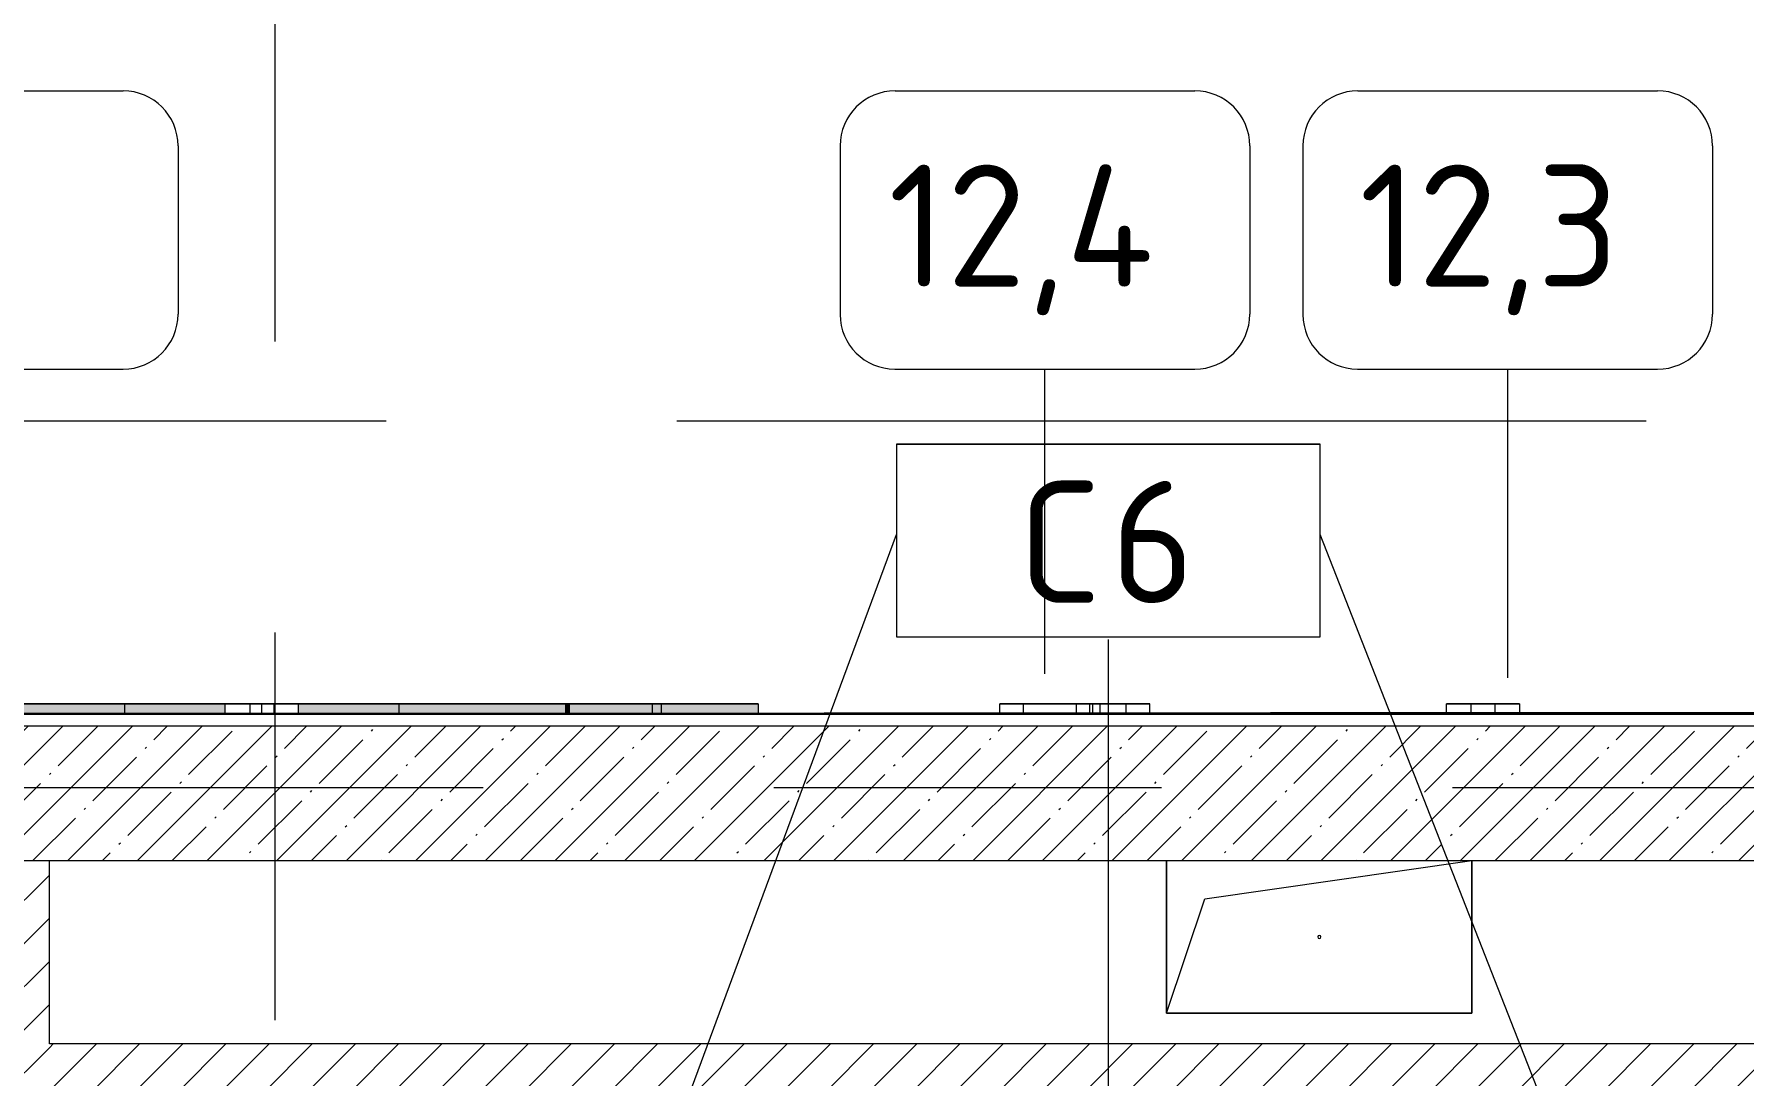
# Model space of a CAD drawing. Header units: millimetres. Extents: x 957 to 67880, y -2706 to 27400.
# Drawn here: x 36736 to 39536, y 10028 to 11733 of the extents above; entities that cross this region are included whole.
import ezdxf

# ---------------------------------------------------------------- set-up
doc = ezdxf.new("R2010")
doc.units = ezdxf.units.MM
doc.linetypes.add('Осевая', pattern=[3175, 635, -476.25, 1587.5, -476.25])
for name, color, linetype, lineweight in [('A-GENM', 7, 'Continuous', 9), ('A-GENM-IDEN', 7, 'Continuous', 9), ('I-FURN-IDEN', 7, 'Continuous', 9), ('I-WALL', 7, 'Continuous', 9), ('Оси-2', 7, 'Осевая', 9)]:
    doc.layers.add(name, color=color, linetype=linetype, lineweight=lineweight)
for name, color, linetype, lineweight, true_color in [('A-WALL-1', 9, 'Continuous', 9, 0x808080), ('A-WALL-FNSH-1', 9, 'Continuous', 9, 0x808080), ('I-FURN-1', 9, 'Continuous', 9, 0x808080)]:
    doc.layers.add(name, color=color, linetype=linetype, lineweight=lineweight, true_color=true_color)
doc.layers.add('I-FURN-3', color=7, linetype='Continuous', lineweight=9, transparency=1)
doc.styles.add('GOST Common_4', font='GOST_Common.ttf', dxfattribs={"height": 200})
pattern_1 = [(45, (-57529.54, 0), (-35.35534, 35.35534), [])]

# ---------------------------------------------------------------- blocks, each defined once
blk = doc.blocks.new('GM_Отверстие прямоугольное _в плите_ - Отверстие-V10-План расстановки мебели и оборудования 3 этажа в осях 23-33')
at = {"layer": 'A-GENM'}
for p, q in [((-250, -125), (-250, 125)), ((-250, 125), (-250, -125)), ((-187.5, 62.5), (250, 125)), ((250, 125), (250, -125)), ((250, -125), (250, 125)), ((-250, -125), (-187.5, 62.5)), ((250, -125), (-250, -125)), ((-250, -125), (250, -125))]:
    blk.add_line(p, q, dxfattribs=at)
for start, end in [(360, 180), (180, 360)]:
    blk.add_arc((0, 0), 2.5, start, end, dxfattribs=at)
blk = doc.blocks.new('Дерево_ декор - Дерево_ декор-32360999-План расстановки мебели и оборудования 3 этажа в осях 23-33')
at = {"layer": 'I-FURN-3'}
for points in [[(-812.9, 24.3), (-812.9, 8.3), (-639, 8.3), (-639, 24.3), (-810.2, 24.3)], [(-503.8, 24.3), (-503.8, 8.3), (-497.5, 8.3), (-497.5, 24.3)], [(497.5, 24.3), (497.5, 8.3), (503.8, 8.3), (503.8, 24.3)], [(733.9, 24.3), (639, 24.3), (639, 8.3), (812.9, 8.3), (812.9, 24.3), (769.7, 24.3)]]:
    blk.add_hatch(color=256, dxfattribs=at).paths.add_polyline_path(points)
h = blk.add_hatch(color=256, dxfattribs=at)
h.paths.add_polyline_path([(-410.3, 24.3), (-497.5, 24.3), (-497.5, 8.3), (-224.5, 8.3), (-224.5, 24.3), (-358.2, 24.3)])
h.paths.add_polyline_path([(-639, 24.3), (-639, 8.3), (-503.8, 8.3), (-503.8, 24.3), (-624.7, 24.3)])
h = blk.add_hatch(color=256, dxfattribs=at)
h.paths.add_polyline_path([(-101.1, 24.3), (-224.5, 24.3), (-224.5, 8.3), (-60, 8.3), (-60, 24.3), (-70.4, 24.3)])
h.paths.add_polyline_path([(224.5, 24.3), (60, 24.3), (60, 8.3), (224.5, 8.3)])
h = blk.add_hatch(color=256, dxfattribs=at)
h.paths.add_polyline_path([(428.3, 24.3), (224.5, 24.3), (224.5, 8.3), (497.5, 8.3), (497.5, 24.3), (448.3, 24.3)])
h.paths.add_polyline_path([(624.7, 24.3), (503.8, 24.3), (503.8, 8.3), (639, 8.3), (639, 24.3)])
at = {"layer": 'I-FURN-1'}
for p, q in [((-813.4, 24.3), (-813.4, 8.3)), ((-654.2, 24.3), (-812.9, 24.3)), ((-812.9, 24.3), (-654.4, 24.3)), ((-812.9, 8.3), (-654.2, 8.3)), ((-654.4, 8.3), (-812.9, 8.3)), ((-654.5, 24.3), (-654.5, 8.3)), ((-654.5, 24.3), (-224.5, 24.3)), ((-224.5, 8.3), (-654.5, 8.3)), ((-654.4, 24.3), (-639, 24.3)), ((-639, 8.3), (-654.4, 8.3)), ((-639, 24.3), (-654.3, 24.3)), ((-654.3, 8.3), (-639, 8.3)), ((-639.5, 24.3), (-654.2, 24.3)), ((-654.2, 8.3), (-639.5, 8.3)), ((-497.5, 24.3), (-639.5, 24.3)), ((-639.5, 8.3), (-497.5, 8.3)), ((-639, 8.3), (-639, 24.3)), ((-503.8, 24.3), (-503.8, 8.3)), ((-503.8, 24.3), (-503.8, 24.3)), ((-498.6, 24.3), (-503.8, 24.3)), ((-503.8, 24.3), (-497.5, 24.3)), ((-503.8, 8.3), (-503.8, 8.3)), ((-503.8, 8.3), (-498.6, 8.3)), ((-497.5, 8.3), (-503.8, 8.3)), ((-18.7, 24.3), (-497.8, 24.3)), ((-497.8, 8.3), (-18.7, 8.3)), ((-497.5, 24.3), (-497.5, 8.3)), ((-224.5, 24.3), (224.5, 24.3)), ((-224.5, 24.3), (-224.5, 8.3)), ((224.5, 8.3), (-224.5, 8.3)), ((0, 24.3), (-60, 24.3)), ((-60, 24.3), (-19.2, 24.3)), ((-60, 24.3), (-60, 8.3)), ((-19.2, 8.3), (-60, 8.3)), ((-60, 8.3), (0, 8.3)), ((-19.2, 24.3), (0, 24.3)), ((-19.2, 8.3), (-19.2, 24.3)), ((0, 8.3), (-19.2, 8.3)), ((-7.5, 24.3), (-18.4, 24.3)), ((-18.4, 8.3), (-14.9, 8.3)), ((-14.9, 8.3), (-7.5, 8.3)), ((0, 24.3), (-7.5, 24.3)), ((-7.5, 8.3), (0, 8.3)), ((7.5, 24.3), (0, 24.3)), ((0, 24.3), (0, 8.3)), ((60, 24.3), (0, 24.3)), ((0, 24.3), (19.2, 24.3)), ((0, 24.3), (0, 8.3)), ((0, 8.3), (7.5, 8.3)), ((19.2, 8.3), (0, 8.3)), ((0, 8.3), (60, 8.3)), ((14.9, 24.3), (7.5, 24.3)), ((7.5, 8.3), (18.4, 8.3)), ((18.4, 24.3), (14.9, 24.3)), ((497.8, 24.3), (18.7, 24.3)), ((18.7, 8.3), (497.8, 8.3)), ((19.2, 24.3), (60, 24.3)), ((19.2, 24.3), (19.2, 8.3)), ((60, 8.3), (19.2, 8.3)), ((60, 24.3), (60, 8.3)), ((224.5, 24.3), (654.5, 24.3)), ((224.5, 24.3), (224.5, 8.3)), ((654.5, 8.3), (224.5, 8.3)), ((639.5, 24.3), (497.5, 24.3)), ((497.5, 24.3), (503.8, 24.3)), ((497.5, 24.3), (497.5, 8.3)), ((503.8, 8.3), (497.5, 8.3)), ((497.5, 8.3), (639.5, 8.3)), ((503.8, 24.3), (498.6, 24.3)), ((498.6, 8.3), (503.8, 8.3)), ((503.8, 8.3), (503.8, 24.3)), ((503.8, 24.3), (503.8, 24.3)), ((503.8, 8.3), (503.8, 8.3)), ((654.3, 24.3), (639, 24.3)), ((639, 24.3), (654.4, 24.3)), ((639, 24.3), (639, 8.3)), ((654.4, 8.3), (639, 8.3)), ((639, 8.3), (654.3, 8.3)), ((654.2, 24.3), (639.5, 24.3)), ((639.5, 8.3), (654.2, 8.3)), ((812.9, 24.3), (654.2, 24.3)), ((654.2, 8.3), (812.9, 8.3)), ((654.4, 24.3), (812.9, 24.3)), ((812.9, 8.3), (654.4, 8.3)), ((654.5, 8.3), (654.5, 24.3)), ((813.4, 8.3), (813.4, 24.3))]:
    blk.add_line(p, q, dxfattribs=at)
blk = doc.blocks.new('Дервево_ ствол_ декор 4 - Дервево_ ствол_ декор 4-32361002-План расстановки мебели и оборудования 3 этажа в осях 23-33')
at = {"layer": 'I-FURN-1'}
for p, q in [((0, 24.3), (-60, 24.3)), ((-60, 24.3), (-40.5, 24.3)), ((-60, 8.3), (-60, 24.3)), ((-40.5, 8.3), (-60, 8.3)), ((-60, 8.3), (0, 8.3)), ((-40.5, 24.3), (-19.5, 24.3)), ((-19.5, 8.3), (-40.5, 8.3)), ((-19.5, 24.3), (19.5, 24.3)), ((-19.5, 8.3), (-19.5, 24.3)), ((19.5, 8.3), (-19.5, 8.3)), ((60, 24.3), (0, 24.3)), ((0, 8.3), (60, 8.3)), ((19.5, 24.3), (33.1, 24.3)), ((19.5, 24.3), (19.5, 8.3)), ((33.1, 8.3), (19.5, 8.3)), ((33.1, 24.3), (60, 24.3)), ((60, 8.3), (33.1, 8.3)), ((60, 24.3), (60, 8.3))]:
    blk.add_line(p, q, dxfattribs=at)
blk = doc.blocks.new('Дерево_ декор 4 - Дерево_ декор 4-32361004-План расстановки мебели и оборудования 3 этажа в осях 23-33')
at = {"layer": 'I-FURN-1'}
for p, q in [((0, 24.3), (-60, 24.3)), ((-60, 24.3), (-21, 24.3)), ((-60, 24.3), (-60, 8.3)), ((-21, 8.3), (-60, 8.3)), ((-60, 8.3), (0, 8.3)), ((-21, 24.3), (20.9, 24.3)), ((-21, 8.3), (-21, 24.3)), ((20.9, 8.3), (-21, 8.3)), ((38, 24.3), (0, 24.3)), ((0, 8.3), (38, 8.3)), ((20.9, 24.3), (33.1, 24.3)), ((20.9, 24.3), (20.9, 8.3)), ((33.1, 8.3), (20.9, 8.3)), ((33.1, 24.3), (147.2, 24.3)), ((33.1, 24.3), (33.1, 8.3)), ((147.2, 8.3), (33.1, 8.3)), ((60, 24.3), (38, 24.3)), ((185.4, 24.3), (38, 24.3)), ((38, 24.3), (60, 24.3)), ((38, 24.3), (38, 8.3)), ((60, 8.3), (38, 8.3)), ((38, 8.3), (185.4, 8.3)), ((38, 8.3), (60, 8.3)), ((60, 24.3), (60, 8.3)), ((147.2, 24.3), (185.4, 24.3)), ((147.2, 8.3), (147.2, 24.3)), ((185.4, 8.3), (147.2, 8.3)), ((185.4, 24.3), (185.4, 8.3))]:
    blk.add_line(p, q, dxfattribs=at)
blk = doc.blocks.new('Mark Reiling - Mark Reiling-26174330-План расстановки мебели и оборудования 3 этажа в осях 23-33')
at = {"layer": 'A-GENM-IDEN'}
for p, q in [((-3.47, 1.49), (-3.47, -1.663)), ((-3.47, 1.49), (3.47, 1.49)), ((3.47, 1.49), (-3.47, 1.49)), ((-3.47, 1.49), (-3.47, -1.663)), ((3.47, -1.663), (3.47, 1.49)), ((3.47, -1.663), (3.47, 1.49)), ((-3.47, -1.663), (3.47, -1.663)), ((-3.47, -1.663), (3.47, -1.663))]:
    blk.add_line(p, q, dxfattribs=at)
blk = doc.blocks.new('Марка_Мебель - В прямоуг_Balcon_Марка-25523697-План расстановки мебели и оборудования 3 этажа в осях 23-33')
at = {"layer": 'I-FURN-IDEN'}
for p, q in [((-2.455, 2.278), (2.455, 2.278)), ((-3.355, 1.378), (-3.355, -1.384)), ((3.355, 1.378), (3.355, -1.378)), ((-2.461, -2.278), (2.455, -2.278))]:
    blk.add_line(p, q, dxfattribs=at)
for centre, radius, start, end in [((-2.455, 1.378), 0.9, 90, 180), ((2.455, 1.378), 0.9, 0, 90), ((-2.461, -1.384), 0.893, 180, 270), ((2.455, -1.378), 0.9, 270, 0)]:
    blk.add_arc(centre, radius, start, end, dxfattribs=at)

msp = doc.modelspace()

# ---------------------------------------------------------------- hatches: boundary and pattern name
at = {"layer": 'I-WALL'}
h = msp.add_hatch(dxfattribs=at)
h.set_pattern_fill('FP_4', color=256, style=0, pattern_type=2)
h.set_pattern_definition([(45, (-57529.54, 0), (-57.024626, 57.024626), []), (45, (-57472.52, 0), (-57.024626, 57.024626), [100.806, -20.161, 3.353, -16.808])])
h.paths.add_polyline_path([(43542.1, 10380), (44080.5, 10380), (44080.5, 10600), (36680.5, 10600), (36680.5, 10380), (42269.5, 10380)])
h = msp.add_hatch(dxfattribs=at)
h.set_pattern_fill('FP_5', color=256, style=0, pattern_type=2)
h.set_pattern_definition(pattern_1)
h.paths.add_polyline_path([(36760.5, 5400), (36760.5, 10380), (36680.5, 10380), (36680.5, 5400)])
h = msp.add_hatch(dxfattribs=at)
h.set_pattern_fill('FP_5', color=256, style=0, pattern_type=2)
h.set_pattern_definition(pattern_1)
h.paths.add_polyline_path([(40996.9, 10000), (43550.5, 10000), (43550.5, 10080), (36760.5, 10080), (36760.5, 10000), (40678.7, 10000)])

# ---------------------------------------------------------------- linework, layer by layer
at = {"layer": 'A-GENM-IDEN'}
for p, q in [((37650, 9568), (38148.2, 10914.2)), ((39370, 9568), (38842.2, 10914.2)), ((38495.2, 9496.3), (38495.2, 10742.2))]:
    msp.add_line(p, q, dxfattribs=at)
at = {"layer": 'A-WALL-1'}
for p, q in [((46085.5, 10600), (35960.5, 10600)), ((36680.5, 10380), (44080.5, 10380)), ((36760.5, 10080), (36760.5, 10380)), ((43550.5, 10080), (36760.5, 10080))]:
    msp.add_line(p, q, dxfattribs=at)
at = {"layer": 'A-WALL-FNSH-1'}
for p, q in [((39868.5, 10621), (35930.5, 10621)), ((35930.5, 10620), (39869.5, 10620)), ((39732.9, 10622), (38760.5, 10622)), ((38760.5, 10622), (38760.5, 10621))]:
    msp.add_line(p, q, dxfattribs=at)
at = {"layer": 'I-FURN-IDEN'}
for p, q in [((38391.2, 10686.1), (38391.2, 11184.8)), ((39149.2, 10679.5), (39149.2, 11184.8))]:
    msp.add_line(p, q, dxfattribs=at)
at = {"layer": 'I-WALL'}
for p, q in [((38029.5, 10622), (38029.5, 10621)), ((38029.5, 10622), (38760.5, 10622)), ((38029.5, 10621), (39732.9, 10621)), ((38428.6, 10622), (38428.6, 10621)), ((38456.5, 10621), (38456.5, 10622)), ((38464, 10622), (38464, 10621)), ((38490.3, 10622), (38490.3, 10621)), ((38773.1, 10622), (38773.1, 10621)), ((38873.1, 10622), (38873.1, 10621)), ((38873.3, 10622), (38873.3, 10621)), ((38939.6, 10622), (38939.6, 10621)), ((39273.1, 10622), (39273.1, 10621))]:
    msp.add_line(p, q, dxfattribs=at)
at = {"layer": 'Оси-2'}
for p, q in [((37130.5, 593.7), (37130.5, 19191.6)), ((27152.2, 11100), (65200.5, 11100)), ((28422.2, 10500), (65200.5, 10500))]:
    msp.add_line(p, q, dxfattribs=at)

# ---------------------------------------------------------------- block references
at = {"layer": 'A-GENM'}
msp.add_blockref('GM_Отверстие прямоугольное _в плите_ - Отверстие-V10-План расстановки мебели и оборудования 3 этажа в осях 23-33', (38840.5, 10255), dxfattribs=at)
at = {"layer": 'A-GENM-IDEN', "xscale": 99.99999999999993, "yscale": 99.99999999999993, "zscale": 99.99999999999993}
msp.add_blockref('Mark Reiling - Mark Reiling-26174330-План расстановки мебели и оборудования 3 этажа в осях 23-33', (38495.2, 10912.7), dxfattribs=at)
at = {"layer": 'I-FURN-1', "rotation": 180}
for name, p in [('Дерево_ декор - Дерево_ декор-32360999-План расстановки мебели и оборудования 3 этажа в осях 23-33', (37108.7, 10645.3)), ('Дерево_ декор 4 - Дерево_ декор 4-32361004-План расстановки мебели и оборудования 3 этажа в осях 23-33', (38502.7, 10645.3)), ('Дервево_ ствол_ декор 4 - Дервево_ ствол_ декор 4-32361002-План расстановки мебели и оборудования 3 этажа в осях 23-33', (39108.7, 10645.3))]:
    msp.add_blockref(name, p, dxfattribs=at)
at = {"layer": 'I-FURN-IDEN', "xscale": 99.99999999999993, "yscale": 99.99999999999993, "zscale": 99.99999999999993}
for p in [(36635.7, 11412.6), (38391.2, 11412.6), (39149.2, 11412.6)]:
    msp.add_blockref('Марка_Мебель - В прямоуг_Balcon_Марка-25523697-План расстановки мебели и оборудования 3 этажа в осях 23-33', p, dxfattribs=at)

# ---------------------------------------------------------------- texts
at = {"layer": 'A-GENM-IDEN', "char_height": 200, "width": 176.371, "attachment_point": 1, "style": 'GOST Common_4'}
for s, insert in [('\\fGOST Common|b0|i0|c204|p34|;С', (38353.1, 11001.8)), ('\\fGOST Common|b0|i0|c204|p34|;6', (38498.6, 11001.8))]:
    msp.add_mtext(s, dxfattribs=dict(at, insert=insert))
at = {"layer": 'I-FURN-IDEN', "char_height": 200, "attachment_point": 1, "style": 'GOST Common_4'}
for s, insert, width in [('12,4', (38134.7, 11519.6), 585.232), ('12,3', (38906.2, 11519.6), 553.164)]:
    msp.add_mtext(s, dxfattribs=dict(at, insert=insert, width=width))

doc.saveas('drawing.dxf')
